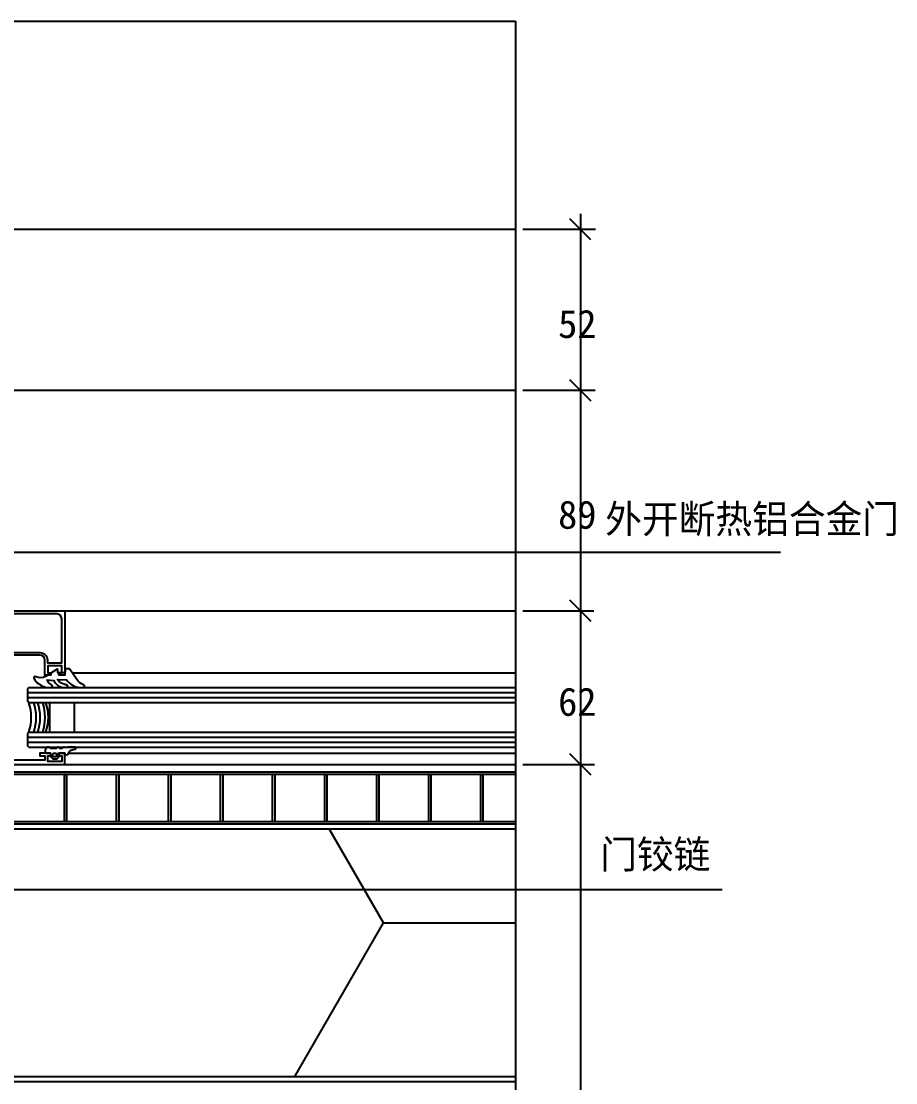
# Model space of a CAD drawing. Header units: metres. Extents: x 2568 to 3552, y 893 to 2293.
# Drawn here: x 3187.9 to 3540.8, y 1860.5 to 2289 of the extents above; entities that cross this region are included whole.
import ezdxf

# ---------------------------------------------------------------- set-up
doc = ezdxf.new("R2010")
doc.units = ezdxf.units.M
for name, color, linetype in [('1', 1, 'Continuous'), ('10', 1, 'Continuous'), ('填充', 1, 'Continuous'), ('玻璃', 7, 'Continuous'), ('胶条', 6, 'Continuous')]:
    doc.layers.add(name, color=color, linetype=linetype)

# ---------------------------------------------------------------- blocks, each defined once
blk = doc.blocks.new('_ArchTick')
at = {"color": 0, "linetype": 'ByBlock'}
blk.add_lwpolyline([(-0.5, -0.5), (0.5, 0.5)], dxfattribs=at)

msp = doc.modelspace()

# ---------------------------------------------------------------- hatches: boundary and pattern name
at = {"layer": '填充'}
h = msp.add_hatch(dxfattribs=at)
h.set_pattern_fill('ANSI31', scale=150)
h.paths.add_polyline_path([(3387.32, 2205.05), (3387.32, 2288.99), (3006.38, 2288.99), (3006.38, 2205.05)])
h = msp.add_hatch(dxfattribs=at)
h.set_pattern_fill('AR-CONC', scale=10)
h.paths.add_polyline_path([(3006.38, 2288.99), (3006.38, 2205.05), (3387.32, 2205.05), (3387.32, 2288.99)])
h = msp.add_hatch(dxfattribs=at)
h.set_pattern_fill('HONEY', scale=100)
h.paths.add_polyline_path([(3387.32, 1863.05), (3387.32, 1963.05), (3118.83, 1963.05, -0.73), (3094.09, 1963.05), (3056.38, 1963.05), (3056.38, 1863.05)])
h.paths.add_polyline_path([(3056.38, 1816.05), (3056.38, 1716.05), (3387.32, 1716.05), (3387.32, 1816.05)])

# ---------------------------------------------------------------- linework, layer by layer
for p, q in [((3205.47, 2051.05), (3387.32, 2051.05)), ((3208.5, 2026.05), (3387.32, 2026.05)), ((3199.32, 2014.05), (3199.32, 2002.05)), ((3209.32, 2014.05), (3209.32, 2002.05)), ((3206.93, 1993.55), (3387.32, 1993.55)), ((3205.46, 1989.05), (3387.32, 1989.05)), ((3205.38, 1966.05), (3205.38, 1985.05)), ((3206.38, 1966.05), (3206.38, 1985.05)), ((3226.38, 1966.05), (3226.38, 1985.05)), ((3227.38, 1966.05), (3227.38, 1985.05)), ((3247.38, 1966.05), (3247.38, 1985.05)), ((3248.38, 1966.05), (3248.38, 1985.05)), ((3268.38, 1966.05), (3268.38, 1985.05)), ((3269.38, 1966.05), (3269.38, 1985.05)), ((3289.38, 1966.05), (3289.38, 1985.05)), ((3290.38, 1966.05), (3290.38, 1985.05)), ((3310.38, 1966.05), (3310.38, 1985.05)), ((3311.38, 1966.05), (3311.38, 1985.05)), ((3331.38, 1966.05), (3331.38, 1985.05)), ((3332.38, 1966.05), (3332.38, 1985.05)), ((3352.38, 1966.05), (3352.38, 1985.05)), ((3353.38, 1966.05), (3353.38, 1985.05)), ((3373.38, 1966.05), (3373.38, 1985.05)), ((3374.38, 1966.05), (3374.38, 1985.05)), ((3056.38, 1963.05), (3387.32, 1963.05)), ((3056.38, 1863.05), (3387.32, 1863.05))]:
    msp.add_line(p, q)
for centre in [(3173.11, 2008.05), (3175.08, 2008.05), (3176.72, 2008.05), (3178.69, 2008.05), (3180, 2008.05)]:
    msp.add_arc(centre, 18.87, 341.46, 18.54)
at = {"layer": '1'}
for p, q in [((2678.74, 2288.99), (3387.32, 2288.99)), ((3387.32, 2288.99), (3387.32, 1540.05)), ((2678.74, 2205.05), (3387.32, 2205.05)), ((3013.88, 2140.05), (3387.32, 2140.05)), ((3016.38, 1986.05), (3387.32, 1986.05)), ((3016.38, 1985.05), (3387.32, 1985.05)), ((3016.38, 1966.05), (3387.32, 1966.05)), ((3016.38, 1965.05), (3387.32, 1965.05)), ((3016.38, 1861.05), (3387.32, 1861.05))]:
    msp.add_line(p, q, dxfattribs=at)
at = {"layer": '10'}
for p, q in [((3413.58, 2211.21), (3413.58, 2137.55)), ((3390.32, 2205.05), (3419.69, 2205.05)), ((3413.58, 2142.55), (3413.58, 2048.55)), ((3390.32, 2140.05), (3416.58, 2140.05)), ((3390.32, 2140.05), (3419.59, 2140.05)), ((3154.35, 2074.74), (3494.29, 2074.74)), ((3413.58, 2053.55), (3413.58, 1986.55)), ((3390.32, 2051.05), (3416.58, 2051.05)), ((3390.32, 2051.05), (3419.02, 2051.05)), ((3390.32, 1989.05), (3419.3, 1989.05)), ((3392.82, 1989.05), (3419.3, 1989.05)), ((3413.58, 1991.55), (3413.58, 1687.55)), ((3106.24, 1938.62), (3470.76, 1938.62))]:
    msp.add_line(p, q, dxfattribs=at)
at = {"layer": '玻璃'}
for p, q in [((3190.97, 2020.05), (3190.47, 2019.55)), ((3190.47, 2019.55), (3190.47, 2014.55)), ((3190.47, 2018.05), (3387.32, 2018.05)), ((3190.97, 2020.05), (3387.32, 2020.05)), ((3190.47, 2016.05), (3387.32, 2016.05)), ((3190.97, 2014.05), (3190.47, 2014.55)), ((3190.97, 2014.05), (3387.32, 2014.05)), ((3190.97, 2002.05), (3190.47, 2001.55)), ((3190.47, 2001.55), (3190.47, 1996.55)), ((3190.97, 2002.05), (3387.32, 2002.05)), ((3190.47, 2000.05), (3387.32, 2000.05)), ((3190.47, 1998.05), (3387.32, 1998.05)), ((3190.97, 1996.05), (3190.47, 1996.55)), ((3190.97, 1996.05), (3387.32, 1996.05))]:
    msp.add_line(p, q, dxfattribs=at)
for points in [[(3183.46, 2051.05), (3205.46, 2051.05), (3205.46, 2025.05), (3203.23, 2025.05), (3202.96, 2026.05), (3204.26, 2026.05), (3204.26, 2028.85), (3198.66, 2028.85), (3198.66, 2026.05), (3199.96, 2026.05), (3199.7, 2025.05), (3197.46, 2025.05), (3197.46, 2031.15, 0.41), (3195.46, 2033.15), (3185.07, 2033.15, 0.41)], [(3185.07, 2034.15), (3195.46, 2034.15, -0.41), (3198.46, 2031.15), (3198.46, 2030.05), (3204.26, 2030.05), (3204.26, 2047.85, 0.41), (3202.26, 2049.85), (3184.67, 2049.85)], [(3111.46, 1989.05), (3205.46, 1989.05), (3205.46, 1993.55), (3203.25, 1993.55), (3202.97, 1992.53), (3202.96, 1992.55), (3204.26, 1992.55), (3204.26, 1990.25), (3198.66, 1990.25), (3198.66, 1992.55), (3199.96, 1992.55), (3199.7, 1993.55), (3195.46, 1993.55), (3195.46, 1992.55), (3197.46, 1992.55), (3197.46, 1990.75), (3179.46, 1990.75, -0.41)]]:
    msp.add_lwpolyline(points, format="xyb", dxfattribs=at)
at = {"layer": '胶条'}
msp.add_lwpolyline([(3205.19, 2026.05), (3202.69, 2026.05), (3202.69, 2027.28, 0.59), (3202.39, 2027.45), (3197.7, 2024.57, -0.27), (3193.75, 2024.43, 0.75), (3192.98, 2023.81, 0.2), (3197.66, 2020.21, 0.14), (3198.2, 2020.05), (3200.13, 2020.05, 0.7), (3200.14, 2021.14, -0.23), (3198.45, 2023.23), (3201.1, 2022.89, 0.27), (3205.15, 2020.05), (3206.37, 2020.05, 0.7), (3206.37, 2021.14, -0.21), (3202.5, 2023.28), (3206.19, 2023.12, 0.2), (3211.6, 2020.05), (3213.11, 2020.05, 0.7), (3213.11, 2021.15, -0.17), (3210.33, 2023.29), (3207.73, 2027.23, 0.35), (3207.25, 2027.61), (3206.14, 2027.61, 0.41), (3205.69, 2027.16), (3205.69, 2026.55, -0.41), (3205.19, 2026.05)], format="xyb", dxfattribs=at)
msp.add_lwpolyline([(3202.62, 1996.05), (3201.89, 1995.41), (3199.87, 1995.41), (3199.14, 1996.05), (3198.37, 1996.05), (3197.64, 1994.8), (3197.64, 1994.05, 0.41), (3198.14, 1993.55), (3199.66, 1993.55), (3200.06, 1992.35), (3199.64, 1992.35), (3200.64, 1991.35), (3202.29, 1991.35), (3203.29, 1992.35), (3202.56, 1992.35), (3202.96, 1993.55), (3205.46, 1993.55, 0.85), (3206.93, 1993.55, -0.28), (3209.8, 1995.19, 0.57), (3209.76, 1996.05), (3209, 1996.05, 0.07), (3205.72, 1995.83), (3205.24, 1996.05), (3204.94, 1996.05), (3204.21, 1995.41), (3203.64, 1995.41), (3202.92, 1996.05)], format="xyb", close=True, dxfattribs=at)
msp.add_lwpolyline([(3200.72, 1993.35), (3200.92, 1993.55), (3201.93, 1993.55), (3202.14, 1993.34), (3202.14, 1992.29), (3201.94, 1992.09), (3200.93, 1992.09), (3200.72, 1992.3)], close=True, dxfattribs=at)

# ---------------------------------------------------------------- block references
at = {"layer": '10', "xscale": 8.5, "yscale": 8.5, "zscale": 8.5}
for p, rotation in [((3413.58, 2205.05), 90), ((3413.58, 2140.05), 90), ((3413.58, 2140.05), 270), ((3413.58, 2051.05), 270), ((3413.58, 2051.05), 90), ((3413.58, 1989.05), 270), ((3413.58, 1989.05), 90)]:
    msp.add_blockref('_ArchTick', p, dxfattribs=dict(at, rotation=rotation))

# ---------------------------------------------------------------- texts
at = {"layer": '10', "char_height": 11.4, "attachment_point": 1}
for s, insert in [('\\A1;52', (3404.58, 2172.55)), ('\\A1;89', (3404.58, 2095.55)), ('外开断热铝合金门', (3423.58, 2093.81)), ('\\A1;62', (3404.58, 2020.05)), ('门铰链', (3421.57, 1958.43))]:
    msp.add_mtext(s, dxfattribs=dict(at, insert=insert))

doc.saveas('drawing.dxf')
